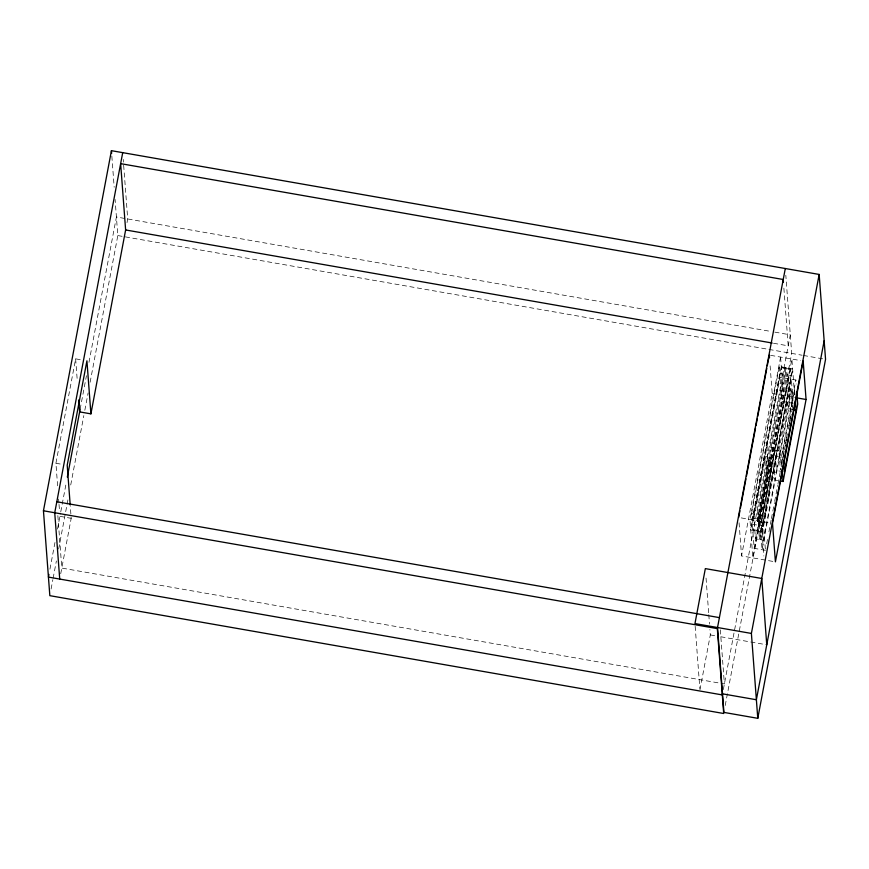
<?xml version="1.0" encoding="UTF-8"?>
<svg xmlns="http://www.w3.org/2000/svg" width="869" height="869" viewBox="0 0 869 869"><rect width="100%" height="100%" fill="white"/><g stroke="black" fill="none" stroke-linecap="round" stroke-linejoin="round"><path stroke-width="0.65" stroke-dasharray="4.34 3.26" d="M57.615 485.814L55.92 463.264L75.636 358.843L81.903 359.94M49.935 569.162L55.486 539.747M57.495 529.08L60.526 513.079M60.776 511.743L66.316 482.404M80.122 409.245L86.455 375.701M88.975 362.362L116.413 216.989L771.585 331.567M51.086 588.997L52.857 579.656M53.107 578.319L56.376 560.983M58.647 548.98L68.466 496.97M70.726 484.967L83.826 415.61M84.825 410.277L88.106 392.94M90.115 382.273L117.815 235.564L115.088 199.403M60.721 573.779L71.193 518.293L70.302 506.355M127.015 222.627L127.7 218.966L123.528 163.481M699.947 689.888L710.321 634.924L709.908 629.514M772.813 561.396L741.55 555.921L772.204 393.57L769.901 363.068M751.544 513.601L779.287 366.631L790.573 368.608L791.083 375.506L763.34 522.465L752.054 520.498L751.544 513.601L762.83 515.567L763.34 522.465M752.054 520.498L779.797 373.529L779.287 366.631M765.437 550.316L754.151 548.35L752.337 524.213L780.08 377.244L795.885 380.003L796.189 384.033M753.934 518.369L765.622 456.431L773.519 457.811L761.831 519.749L763.362 540.181L755.465 538.791L753.934 518.369L761.831 519.749M723.323 689.595L790.29 334.837L772.91 331.795M755.465 538.791L767.153 476.853L765.622 456.431M754.151 548.35L781.894 401.38L780.08 377.244M725.213 705.498L791.692 353.401L785.815 275.256M794.95 394.667L794.57 389.562L786.673 388.182L774.974 450.12L782.882 451.5L783.165 455.334M762.83 515.567L790.573 368.608M765.339 548.98L763.623 526.179L791.366 379.221L792.984 400.674M763.362 540.181L775.061 478.232L767.153 476.853M781.785 464.046L781.285 457.333L795.885 380.003M782.882 451.5L794.57 389.562M766.686 543.701L767.935 537.085M768.935 531.785L771.183 519.868M771.433 518.543L774.442 502.662M774.692 501.337L777.69 485.445M777.94 484.12L780.938 468.228M781.188 466.914L783.186 456.312M783.436 454.998L784.186 451.022M784.435 449.697L785.435 444.407M785.685 443.081L786.434 439.106M786.684 437.78L787.433 433.805M788.933 425.864L789.682 421.889M789.932 420.574L790.681 416.599M792.18 408.658L792.93 404.682M781.959 463.329L782.697 459.375M782.947 458.05L783.697 454.096M785.185 446.199L785.934 442.245M786.184 440.92L786.934 436.966M788.422 429.058L789.171 425.104M789.421 423.79L790.16 419.836M790.41 418.521L791.409 413.242M791.659 411.928L792.159 409.288M773.519 343.255L788.216 345.829L783.74 286.27M117.815 235.564L767.62 349.197M768.956 349.425L802.109 355.225M803.412 355.454L822.943 358.864M770.607 355.334L800.566 360.57M779.797 373.529L791.083 375.506M772.204 393.57L794.777 397.524M781.894 401.38L793.18 403.357M793.473 409.527L788.205 408.604L786.673 388.182M781.285 457.333L773.388 455.953L775.202 480.09L780.471 481.013M783.099 471.693L776.517 470.542L791.746 389.062L792.995 405.66M741.268 517.913L769.912 522.932M752.337 524.213L763.623 526.179M762.037 532.024L750.74 530.047L781.394 367.696L792.68 369.662L760.549 539.682L759.006 519.26L770.705 457.322L772.237 477.744M55.92 463.264L62.188 464.361M59.907 516.316L71.193 518.293M710.321 634.924L715.567 635.847M720.814 636.76L766.762 644.798M794.581 394.917L791.887 359.06L761.233 521.411L763.829 555.964M791.963 406.735L790.616 388.867L778.928 450.805L780.362 469.955M780.058 451.011L781.014 463.774M739.063 522.769L741.55 555.921M720.314 629.808L724.388 683.936L61.797 568.076L57.626 512.591M706.041 578.081L708.691 613.275M708.789 614.622L709.506 624.094M695.157 626.277L699.838 688.53M123.224 159.418L123.431 162.123M111.84 156.094L114.176 187.215M75.636 358.843L77.33 381.382M58.614 499.078L58.907 503.053M59.016 504.378L59.516 511.015M780.59 357.083L749.947 519.434L752.836 557.898L783.49 395.547L780.59 357.083M781.329 366.892L750.686 529.254L761.972 531.22L792.626 368.869L781.329 366.892M784.924 367.62L757.181 514.589L757.703 521.476L785.446 374.517L784.924 367.62M786.054 367.815L758.311 514.785L758.833 521.682L786.575 374.713L786.054 367.815M769.576 457.116L757.877 519.065L759.419 539.486L771.107 477.548L769.576 457.116M787.977 378.623L760.234 525.593L762.048 549.729L789.802 402.76L787.977 378.623M774.833 448.263L766.936 446.883L768.75 471.02L776.647 472.399L774.833 448.263"/><path stroke-width="1.3" d="M785.304 268.521L717.327 628.613L723.703 713.503L49.837 595.667L43.45 510.776L111.428 150.674L819.163 274.441L825.55 359.321L757.779 718.326L723.92 712.406L717.533 627.516M122.714 152.651L54.736 512.753L59.722 579.069M48.936 574.431L48.436 577.092L722.313 694.928M67.315 477.07L80.122 409.245M78.721 399.957L79.622 411.895L90.908 413.861L125.701 229.579M738.661 517.457L739.91 510.809M740.421 508.148L745.95 478.873M746.449 476.212L755.487 428.298M755.997 425.636L757.247 418.988M757.746 416.327L766.795 368.413M767.294 365.751L769.304 355.106L769.51 357.756M757.779 718.326L751.392 633.436L819.163 274.441M795.439 401.043L796.102 409.983L784.414 471.921L783.545 460.44M780.471 481.013L783.099 481.48L797.699 404.15L796.786 392.082M806.063 399.49L775.409 561.841L772.519 523.388L803.173 361.026L806.063 399.49L796.949 397.904M824.149 340.757L756.378 699.751L722.258 693.788M772.183 343.016L125.625 229.959L120.639 163.644L783.23 279.503L783.436 282.219M793.473 409.527L796.102 409.983M56.811 501.761L719.402 617.62M751.392 633.436L694.961 623.573L705.335 568.608L761.776 578.482L766.762 644.798M43.45 510.776L717.327 628.613M782.198 469.401L783.099 481.48M111.428 150.674L111.634 153.389M90.908 413.861L86.922 360.809L67.206 465.241L70.204 505.03"/></g></svg>
